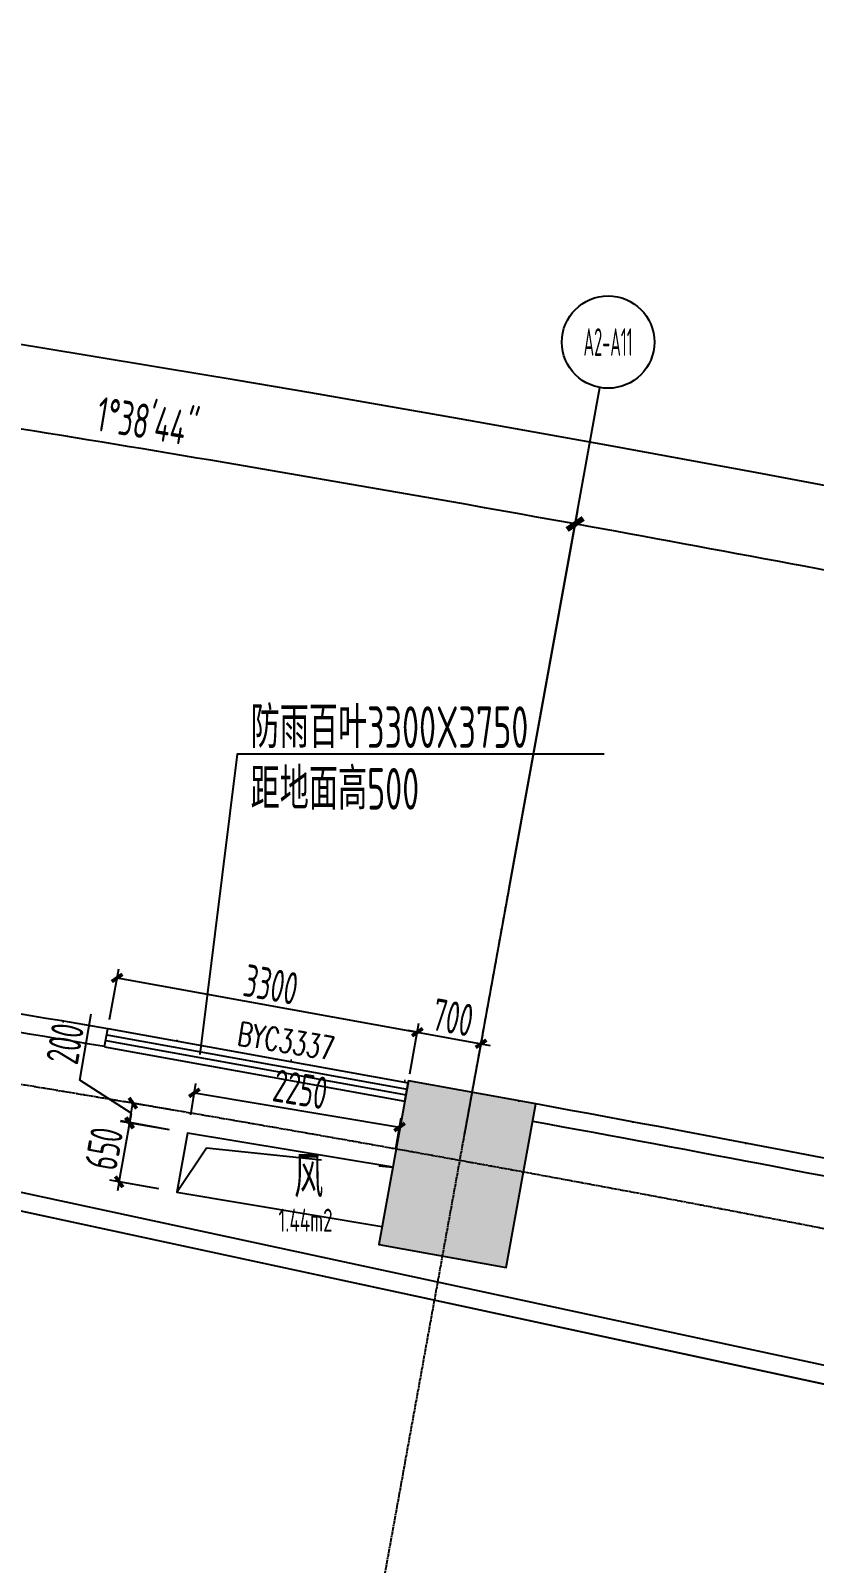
# Model space of a CAD drawing. Header units: millimetres. Extents: x 11639278 to 23698211, y -13072636 to -5537337.
# Drawn here: x 11831676 to 11840151, y -6380407 to -6363823 of the extents above; entities that cross this region are included whole.
import ezdxf
from ezdxf.enums import TextEntityAlignment as Align

# ---------------------------------------------------------------- set-up
doc = ezdxf.new("R2010")
doc.units = ezdxf.units.MM
doc.header["$LTSCALE"] = 10
for name, pattern in [('A2-RG-AXIS$0$CENTER', [2, 1.25, -0.25, 0.25, -0.25]), ('A2-RG-AXIS$0$DOTE', [2.42, 2, -0.2, 0.02, -0.2]), ('A2-RI-F1$0$DOT2', [0.125, 0, -0.125]), ('A2-RI-F1$0$HIDDEN', [0.375, 0.25, -0.125])]:
    doc.linetypes.add(name, pattern=pattern)
for name, color, linetype in [('A2-RB-F1$0$A-DIMS-100', 1, 'Continuous'), ('A2-RG-AXIS$0$A-AXIS', 1, 'Continuous'), ('A2-RG-AXIS$0$A-DIMS-100', 1, 'Continuous'), ('A2-RG-AXIS$0$A-GRID', 1, 'A2-RG-AXIS$0$CENTER'), ('A2-RG-AXIS$0$A-SYMB', 4, 'Continuous'), ('A2-RI-F1$0$A-FLOR-OTLN', 4, 'A2-RI-F1$0$DOT2'), ('A2-RI-F1$0$A-GLAZ', 140, 'Continuous'), ('A2-RI-F1$0$A-HOLE', 2, 'Continuous'), ('A2-RI-F1$0$A-SYMB', 4, 'Continuous'), ('A2-RI-F1$0$A-SYMB-AREA', 4, 'Continuous'), ('A2-RI-F1$0$A-SYMB-DOOR', 3, 'Continuous'), ('A2-RI-F1$0$A-SYMB-NAME', 4, 'Continuous'), ('A2-RI-F1$0$A-SYMB-VOID', 35, 'Continuous'), ('A2-RI-F1$0$A-WALL', 7, 'Continuous'), ('A2-RS-F1$0$A-HATH-GRAY', 8, 'Continuous'), ('A2-RS-F1$0$A-WALL-CONC', 6, 'Continuous')]:
    doc.layers.add(name, color=color, linetype=linetype)
doc.layers.add('A2-RD-F1（少）$0$A-X-AREA', color=6, linetype='Continuous', plot=False)
doc.styles.add('A2-RB-F1$0$XD2008', font='hzs.shx', dxfattribs={"width": 0.7, "bigfont": 'hztxt.shx'})
doc.styles.add('A2-RG-AXIS$0$ECADI', font='hzs.shx', dxfattribs={"width": 0.7, "bigfont": 'hztxt.shx'})
doc.styles.add('A2-RG-AXIS$0$XD2008', font='hzs.shx', dxfattribs={"width": 0.7, "bigfont": 'hztxt.shx'})
doc.styles.add('A2-RI-F1$0$ECADI', font='hzs.shx', dxfattribs={"width": 0.7, "bigfont": 'hztxt.shx'})
doc.styles.add('A2-RI-F1$0$ECADI-TXT', font='simplex.shx', dxfattribs={"bigfont": 'hztxt.shx'})
doc.dimstyles.new('A2-RB-F1$0$XD100$0', dxfattribs={"dimscale": 100, "dimtxt": 3.5, "dimasz": 1, "dimexe": 1, "dimexo": 2, "dimgap": 0.5, "dimtad": 1, "dimdec": 0, "dimdsep": 46, "dimtxsty": 'A2-RB-F1$0$XD2008', "dimblk1": 'A2-RB-F1$0$_ArchTick', "dimblk2": 'A2-RB-F1$0$_ArchTick', "dimsah": 1, "dimcen": 2.5, "dimclrt": 4, "dimaunit": 1, "dimadec": 0, "dimazin": 0, "dimtfac": 1, "dimtdec": 0, "dimtix": 1, "dimtmove": 1, "dimatfit": 3, "dimfxl": 0, "dimtolj": 1, "dimtzin": 0, "dimarcsym": 0})
doc.dimstyles.new('A2-RG-AXIS$0$XD150', dxfattribs={"dimscale": 300, "dimtxt": 2.5, "dimasz": 1.5, "dimexe": 1, "dimexo": 2, "dimgap": 0.5, "dimtad": 1, "dimdec": 0, "dimdsep": 46, "dimtxsty": 'A2-RG-AXIS$0$XD2008', "dimcen": 2.5, "dimclrt": 4, "dimaunit": 1, "dimadec": 3, "dimazin": 0, "dimtfac": 1, "dimtdec": 0, "dimtmove": 2, "dimatfit": 3, "dimfxl": 0, "dimtolj": 1, "dimtzin": 0, "dimarcsym": 0})

# ---------------------------------------------------------------- blocks, each defined once
blk = doc.blocks.new('A2-RS-F1')
at = {"layer": 'A2-RS-F1$0$A-HATH-GRAY', "ltscale": 3}
h = blk.add_hatch(color=256, dxfattribs=at)
h.paths.add_polyline_path([(11790491, -6377046), (11789491, -6377011), (11789445, -6378310), (11790445, -6378346)], flags=16)
h.paths.add_polyline_path([(11794711, -6377236), (11794112, -6377197), (11794061, -6377996), (11794660, -6378034)], flags=0)
h.paths.add_polyline_path([(11794483, -6380779), (11793885, -6380740), (11793833, -6381539), (11794432, -6381577)], flags=0)
h.paths.add_polyline_path([(11793887, -6390061), (11793288, -6390022), (11793236, -6390821), (11793835, -6390859)], flags=0)
h.paths.add_polyline_path([(11793659, -6393604), (11793060, -6393565), (11793009, -6394364), (11793607, -6394402)], flags=0)
h.paths.add_polyline_path([(11789926, -6392936), (11788927, -6392901), (11788881, -6394200), (11789880, -6394236)], flags=16)
h.paths.add_polyline_path([(11781272, -6392739), (11780272, -6392732), (11780263, -6394032), (11781263, -6394039)], flags=16)
h.paths.add_polyline_path([(11772615, -6392791), (11771616, -6392812), (11771644, -6394112), (11772644, -6394090)], flags=16)
h.paths.add_polyline_path([(11771836, -6400549, 1), (11772736, -6400549, 1)])
h.paths.add_polyline_path([(11789602, -6400664, 1), (11788702, -6400664, 1)], flags=0)
h.paths.add_polyline_path([(11797126, -6401084, 1), (11798026, -6401084, 1)], flags=0)
h.paths.add_polyline_path([(11772267, -6376895), (11771267, -6376916), (11771295, -6378216), (11772295, -6378194)], flags=16)
h.paths.add_polyline_path([(11781380, -6376840), (11780380, -6376832), (11780371, -6378133), (11781371, -6378140)], flags=16)
h.paths.add_polyline_path([(11752826, -6385566), (11752029, -6385629), (11752188, -6387623), (11752985, -6387560)], flags=17)
h.paths.add_polyline_path([(11757363, -6385213), (11756565, -6385276), (11756724, -6387270), (11757521, -6387205)], flags=17)
h.paths.add_polyline_path([(11762965, -6393141), (11763031, -6394440), (11764030, -6394389), (11763964, -6393090)])
h.paths.add_polyline_path([(11793009, -6394364), (11793607, -6394402), (11793659, -6393604), (11793060, -6393565)], flags=17)
h.paths.add_polyline_path([(11793236, -6390821), (11793835, -6390859), (11793887, -6390061), (11793288, -6390022)], flags=17)
h.paths.add_polyline_path([(11793833, -6381539), (11794432, -6381577), (11794483, -6380779), (11793885, -6380740)], flags=17)
h.paths.add_polyline_path([(11794061, -6377996), (11794660, -6378034), (11794711, -6377236), (11794112, -6377197)], flags=17)
h.paths.add_polyline_path([(11762160, -6377261), (11762226, -6378560), (11763225, -6378509), (11763159, -6377211)], flags=17)
edge = h.paths.add_edge_path(flags=16)
edge.add_arc((11772286, -6400549), 450, 0, 360)
edge = h.paths.add_edge_path(flags=16)
edge.add_arc((11789152, -6400664), 450, 0, 360)
edge = h.paths.add_edge_path()
edge.add_arc((11763857, -6400856), 450, 0, 360)
edge = h.paths.add_edge_path(flags=17)
edge.add_arc((11797576, -6401084), 450, 0, 360)
edge = h.paths.add_edge_path()
edge.add_arc((11755441, -6401404), 450, 0, 360)
h.paths.add_polyline_path([(11756756, -6377587), (11756915, -6379580), (11756117, -6379644), (11755959, -6377650)], flags=17)
h.paths.add_polyline_path([(11757323, -6394797), (11758120, -6394731), (11758001, -6393238), (11757204, -6393301)])
h.paths.add_polyline_path([(11752786, -6395149), (11753584, -6395086), (11753449, -6393391), (11752652, -6393455)])
h.paths.add_polyline_path([(11751581, -6379997), (11752378, -6379934), (11752220, -6377940), (11751422, -6378003)])
edge = h.paths.add_edge_path()
edge.add_line((11771616, -6392813), (11771644, -6394112))
edge.add_line((11771644, -6394112), (11772644, -6394090))
edge.add_line((11772644, -6394090), (11772615, -6392791))
edge.add_line((11772615, -6392791), (11771616, -6392812))
edge.add_line((11780272, -6392732), (11780263, -6394032))
edge.add_line((11780263, -6394032), (11781263, -6394039))
edge.add_line((11781263, -6394039), (11781272, -6392739))
edge.add_line((11781272, -6392739), (11780272, -6392732))
edge.add_line((11788927, -6392901), (11788881, -6394200))
edge.add_line((11788881, -6394200), (11789880, -6394236))
edge.add_line((11789880, -6394236), (11789926, -6392936))
edge.add_line((11789926, -6392936), (11788927, -6392901))
edge.add_line((11789491, -6377011), (11789445, -6378310))
edge.add_line((11789445, -6378310), (11790445, -6378346))
edge.add_line((11790445, -6378346), (11790491, -6377046))
edge.add_line((11790491, -6377046), (11789491, -6377011))
edge.add_line((11780380, -6376833), (11780371, -6378133))
edge.add_line((11780371, -6378133), (11781371, -6378140))
edge.add_line((11781371, -6378140), (11781380, -6376840))
edge.add_line((11781380, -6376840), (11780380, -6376832))
edge.add_line((11771267, -6376917), (11771295, -6378216))
edge.add_line((11771295, -6378216), (11772295, -6378194))
edge.add_line((11772295, -6378194), (11772267, -6376895))
edge.add_line((11772267, -6376895), (11771267, -6376916))
edge.add_line((11756724, -6387270), (11757521, -6387205))
edge.add_line((11756565, -6385276), (11757363, -6385213))
edge.add_line((11756565, -6385276), (11756724, -6387270))
edge.add_line((11752188, -6387623), (11752985, -6387560))
edge.add_line((11752029, -6385629), (11752826, -6385566))
edge.add_line((11752029, -6385629), (11752188, -6387623))
edge.add_line((11752826, -6385566), (11752985, -6387560))
edge.add_line((11757362, -6385205), (11757521, -6387205))
edge = h.paths.add_edge_path()
edge.add_arc((11847549, -6408655), 450, 0, 360)
h.paths.add_polyline_path([(11818747, -6372607), (11817357, -6372439), (11817139, -6374226), (11818529, -6374394)])
h.paths.add_polyline_path([(11827964, -6373889), (11826580, -6373681), (11826310, -6375461), (11827695, -6375669)])
h.paths.add_polyline_path([(11837141, -6375435), (11835763, -6375187), (11835442, -6376958), (11836820, -6377206)])
h.paths.add_polyline_path([(11814457, -6396162), (11815847, -6396332), (11816041, -6394744), (11814651, -6394573)])
h.paths.add_polyline_path([(11851385, -6401917), (11850605, -6401738), (11850371, -6402710), (11851151, -6402890)])
h.paths.add_polyline_path([(11846960, -6400859), (11846180, -6400679), (11845946, -6401652), (11846725, -6401831)])
h.paths.add_polyline_path([(11841338, -6400630), (11839968, -6400341), (11840298, -6398776), (11841668, -6399064)])
h.paths.add_polyline_path([(11831506, -6398704), (11832883, -6398953), (11833168, -6397379), (11831791, -6397129)])
h.paths.add_polyline_path([(11823000, -6397310), (11824384, -6397520), (11824624, -6395938), (11823240, -6395728)])
h.paths.add_polyline_path([(11806985, -6395311), (11806189, -6395237), (11806300, -6394042), (11807096, -6394116)])
h.paths.add_polyline_path([(11800592, -6394829), (11801191, -6394867), (11801242, -6394069), (11800643, -6394030)])
h.paths.add_polyline_path([(11793009, -6394364), (11793607, -6394402), (11793659, -6393604), (11793060, -6393565)], flags=17)
h.paths.add_polyline_path([(11800820, -6391286), (11801419, -6391324), (11801470, -6390526), (11800871, -6390487)])
h.paths.add_polyline_path([(11793236, -6390821), (11793835, -6390859), (11793887, -6390061), (11793288, -6390022)], flags=17)
h.paths.add_polyline_path([(11853037, -6395064), (11853271, -6394091), (11852492, -6393912), (11852257, -6394884)])
h.paths.add_polyline_path([(11854912, -6387286), (11855146, -6386314), (11854366, -6386134), (11854132, -6387107)])
h.paths.add_polyline_path([(11846269, -6377243), (11844899, -6376956), (11844527, -6378717), (11845898, -6379005)])
h.paths.add_polyline_path([(11848612, -6394005), (11848846, -6393033), (11848067, -6392853), (11847832, -6393825)])
h.paths.add_polyline_path([(11850486, -6386227), (11850721, -6385255), (11849941, -6385076), (11849707, -6386048)])
h.paths.add_polyline_path([(11843712, -6384523), (11844299, -6384647), (11844423, -6384060), (11843836, -6383936)])
h.paths.add_polyline_path([(11842062, -6392351), (11842649, -6392475), (11842773, -6391888), (11842185, -6391764)])
h.paths.add_polyline_path([(11808357, -6373042), (11808955, -6373098), (11809029, -6372301), (11808432, -6372246)])
h.paths.add_polyline_path([(11793833, -6381539), (11794432, -6381577), (11794483, -6380779), (11793885, -6380740)], flags=17)
h.paths.add_polyline_path([(11801417, -6382005), (11802015, -6382043), (11802067, -6381245), (11801468, -6381206)])
h.paths.add_polyline_path([(11801644, -6378462), (11802243, -6378500), (11802294, -6377702), (11801696, -6377663)])
h.paths.add_polyline_path([(11794061, -6377996), (11794660, -6378034), (11794711, -6377236), (11794112, -6377197)], flags=17)
h.paths.add_polyline_path([(11808460, -6379480), (11807664, -6379406), (11807775, -6378211), (11808572, -6378285)])
edge = h.paths.add_edge_path(flags=16)
edge.add_arc((11772286, -6400549), 450, 0, 360)
edge = h.paths.add_edge_path(flags=17)
edge.add_arc((11789152, -6400664), 450, 0, 360)
edge = h.paths.add_edge_path(flags=17)
edge.add_arc((11797576, -6401084), 450, 0, 360)
edge = h.paths.add_edge_path()
edge.add_arc((11805984, -6401746), 450, 0, 360)
edge = h.paths.add_edge_path()
edge.add_arc((11814369, -6402649), 450, 0, 360)
edge = h.paths.add_edge_path()
edge.add_arc((11822726, -6403793), 450, 0, 360)
edge = h.paths.add_edge_path()
edge.add_arc((11831046, -6405176), 450, 0, 360)
edge = h.paths.add_edge_path()
edge.add_arc((11839323, -6406797), 450, 0, 360)
edge = h.paths.add_edge_path(flags=17)
edge.add_line((11771616, -6392813), (11771644, -6394112))
edge.add_line((11771644, -6394112), (11772644, -6394090))
edge.add_line((11772644, -6394090), (11772615, -6392791))
edge.add_line((11772615, -6392791), (11771616, -6392812))
edge.add_line((11780272, -6392732), (11780263, -6394032))
edge.add_line((11780263, -6394032), (11781263, -6394039))
edge.add_line((11781263, -6394039), (11781272, -6392739))
edge.add_line((11781272, -6392739), (11780272, -6392732))
edge.add_line((11788927, -6392901), (11788881, -6394200))
edge.add_line((11788881, -6394200), (11789880, -6394236))
edge.add_line((11789880, -6394236), (11789926, -6392936))
edge.add_line((11789926, -6392936), (11788927, -6392901))
edge.add_line((11789491, -6377011), (11789445, -6378310))
edge.add_line((11789445, -6378310), (11790445, -6378346))
edge.add_line((11790445, -6378346), (11790491, -6377046))
edge.add_line((11790491, -6377046), (11789491, -6377011))
edge.add_line((11780380, -6376833), (11780371, -6378133))
edge.add_line((11780371, -6378133), (11781371, -6378140))
edge.add_line((11781371, -6378140), (11781380, -6376840))
edge.add_line((11781380, -6376840), (11780380, -6376832))
edge.add_line((11771267, -6376917), (11771295, -6378216))
edge.add_line((11771295, -6378216), (11772295, -6378194))
edge.add_line((11772295, -6378194), (11772267, -6376895))
edge.add_line((11772267, -6376895), (11771267, -6376916))
edge = h.paths.add_edge_path()
edge.add_arc((11780720, -6400485), 450, 0, 360)
at = {"layer": 'A2-RS-F1$0$A-WALL-CONC', "ltscale": 3}
blk.add_lwpolyline([(11837141, -6375435), (11835763, -6375187), (11835442, -6376958), (11836820, -6377206), (11837141, -6375435)], dxfattribs=at)
blk = doc.blocks.new('A2-RI-F1$0$5erhfh')
at = {"layer": 'A2-RI-F1$0$A-SYMB-AREA', "style": 'A2-RI-F1$0$ECADI', "width": 0.7}
blk.add_attdef('340M2', text='', height=2.5, dxfattribs=at).set_placement((0, 1.25), align=Align.MIDDLE_LEFT)
at = {"layer": 'A2-RI-F1$0$A-SYMB-NAME', "style": 'A2-RI-F1$0$ECADI', "width": 0.7}
blk.add_attdef('CHINESENAME', (-12.29, 3.09), '', height=4.5, dxfattribs=at)
blk = doc.blocks.new('A2-RI-F1$0$ECADI-TAG-DOOR')
blk = doc.blocks.new('A2-RI-F1')
at = {"layer": 'A2-RI-F1$0$A-FLOR-OTLN', "ltscale": 1000}
blk.add_lwpolyline([(11814764.2, -6394127.4), (11817357.4, -6372440.5, -0.0249426), (11849205.6, -6377886.4), (11848159.2, -6382228.1), (11851284.2, -6382919.5), (11850720.9, -6385256.6), (11855146, -6386315.4), (11851150.8, -6402891.1), (11849876.5, -6402592.9), (11848102.5, -6409766.8, 0.0804175), (11754733.7, -6402413.9), (11754132.4, -6395046.4), (11752786.4, -6395150.9), (11751422.5, -6378004.8), (11756208, -6377631.7), (11756045.3, -6375586.8, -0.0389379), (11805715.9, -6375922.1), (11805966.1, -6372030.7, -0.0060163), (11817268.4, -6373184.4, -0.0060163)], format="xyb", dxfattribs=at)
at = {"layer": 'A2-RI-F1$0$A-GLAZ'}
blk.add_line((11835723.3, -6375405.5), (11835763.1, -6375185.4), dxfattribs=at)
for points in [[(11832499.2, -6374689.8), (11835746.4, -6375277.6)], [(11832511.7, -6374620.9), (11835758.9, -6375208.7)], [(11832476, -6374817.7), (11835723.3, -6375405.5)], [(11832488.5, -6374748.8), (11835735.7, -6375336.6)]]:
    blk.add_lwpolyline(points, dxfattribs=at)
at = {"layer": 'A2-RI-F1$0$A-HOLE'}
blk.add_lwpolyline([(11835593.6, -6376121.7), (11833373.9, -6375752.3), (11833258.1, -6376391.9), (11835475, -6376760.9)], dxfattribs=at)
at = {"layer": 'A2-RI-F1$0$A-SYMB'}
blk.add_lwpolyline([(11837879.8, -6371650.3), (11833909.8, -6371650.3), (11833505.7, -6374902.5)], dxfattribs=at)
at = {"layer": 'A2-RI-F1$0$A-SYMB-VOID', "linetype": 'A2-RI-F1$0$HIDDEN', "ltscale": 500}
blk.add_lwpolyline([(11833258.1, -6376391.9), (11833577, -6375910.7), (11835593.6, -6376121.9)], dxfattribs=at)
at = {"layer": 'A2-RI-F1$0$A-WALL'}
for p, q in [((11821621.6, -6374245.3), (11842100.3, -6378659.8)), ((11821541.3, -6374432.6), (11842211, -6378888.3)), ((11832476.4, -6374815.9), (11832511.3, -6374622.7)), ((11835593.6, -6376121.9), (11835442.2, -6376958.2))]:
    blk.add_line(p, q, dxfattribs=at)
for centre, radius, start, end in [((11778730.7, -6694178.7), 324050, 80.446764, 82.357717), ((11779072.6, -6693471.9), 323100, 80.486184, 82.353008), ((11778730.7, -6694178.7), 324050, 77.438857, 79.615732), ((11779072.6, -6693471.9), 323100, 77.755808, 79.652705)]:
    blk.add_arc(centre, radius, start, end, dxfattribs=at)
blk.add_blockref('A2-RS-F1', (0, 0))
ref = blk.add_blockref('A2-RI-F1$0$5erhfh', (11835284.2, -6371893.2), dxfattribs=dict(xscale=100, yscale=100, zscale=100))
ref.add_attrib('CHINESENAME', '防雨百叶3300X3750', (11834055, -6371584.5), dxfattribs={"layer": 'A2-RI-F1$0$A-SYMB-NAME', "height": 450, "style": 'A2-RI-F1$0$ECADI', "width": 0.7})
ref = blk.add_blockref('A2-RI-F1$0$5erhfh', (11835284.2, -6372560.7), dxfattribs=dict(xscale=100, yscale=100, zscale=100))
ref.add_attrib('CHINESENAME', '距地面高500', (11834055, -6372252), dxfattribs={"layer": 'A2-RI-F1$0$A-SYMB-NAME', "height": 450, "style": 'A2-RI-F1$0$ECADI', "width": 0.7})
ref = blk.add_blockref('A2-RI-F1$0$5erhfh', (11835755.3, -6376757.8), dxfattribs=dict(xscale=100, yscale=100, zscale=100))
ref.add_attrib('340M2', '1.44m2', (11834356.3, -6376819.2), dxfattribs={"layer": 'A2-RI-F1$0$A-SYMB-AREA', "height": 250, "style": 'A2-RI-F1$0$ECADI', "width": 0.7})
ref.add_attrib('CHINESENAME', '风', (11834526.2, -6376449), dxfattribs={"layer": 'A2-RI-F1$0$A-SYMB-NAME', "height": 450, "style": 'A2-RI-F1$0$ECADI', "width": 0.7})
at = {"layer": 'A2-RI-F1$0$A-SYMB-DOOR'}
ref = blk.add_blockref('A2-RI-F1$0$ECADI-TAG-DOOR', (11833913.6, -6375529.8, -333.3), dxfattribs=dict(at, xscale=100.0000000007505, yscale=100.0000000007505, zscale=100.0000000007505, rotation=350.6834897648808))
ref.add_attrib('门窗主编号2', 'BYC3337', (11833901.5, -6374793.9), dxfattribs={"height": 250, "rotation": 350.68349, "style": 'A2-RI-F1$0$ECADI-TXT', "width": 0.7})
blk = doc.blocks.new('A2-RG-AXIS$0$ECADI-TAG-GRID')
at = {"color": 13}
blk.add_circle((0, 0), 5, dxfattribs=at)
at = {"style": 'A2-RG-AXIS$0$ECADI', "width": 0.7}
blk.add_attdef('GRID', text='', height=5, dxfattribs=at).set_placement((0, 0), align=Align.MIDDLE)
blk = doc.blocks.new('A2-RG-AXIS$0$_ArchTick')
at = {"color": 0, "linetype": 'ByBlock', "const_width": 0.4}
blk.add_lwpolyline([(-0.5, -0.5), (0.5, 0.5)], dxfattribs=at)
blk = doc.blocks.new('*D750')
at = {"layer": 'A2-RG-AXIS$0$A-DIMS-100', "color": 0, "lineweight": -2, "ltscale": 3, "transparency": 16777216}
for p, q in [((11753070, -6371598), (11752455, -6363872)), ((11854556, -6379588), (11856371, -6372053))]:
    blk.add_line(p, q, dxfattribs=at)
blk.add_arc((11778731, -6694179), 331200, 76.44866, 94.54827, dxfattribs=at)
at = {"layer": 'Defpoints', "color": 0, "ltscale": 3, "transparency": 16777216}
for p in [(11822065, -6365826), (11753093, -6371897), (11854485, -6379879), (11778731, -6694179)]:
    blk.add_point(p, dxfattribs=at)
at = {"layer": 'A2-RG-AXIS$0$A-DIMS-100', "color": 0, "lineweight": -2, "ltscale": 3, "transparency": 16777216, "xscale": 150, "yscale": 150, "zscale": 150}
for p, rotation in [((11752467, -6364022), 184.5482656226652), ((11856336, -6372199), 346.4486630674553)]:
    blk.add_blockref('A2-RG-AXIS$0$_ArchTick', p, dxfattribs=dict(at, rotation=rotation))
at = {"layer": 'A2-RG-AXIS$0$A-DIMS-100', "color": 4, "ltscale": 3, "transparency": 16777216, "insert": (11804749, -6363703), "char_height": 375, "attachment_point": 5, "rotation": 355.4985, "style": 'A2-RG-AXIS$0$XD2008'}
blk.add_mtext('\\A1;18°5\'59"', dxfattribs=at)
blk = doc.blocks.new('*D798')
at = {"layer": 'A2-RG-AXIS$0$A-DIMS-100', "color": 0, "lineweight": -2, "ltscale": 3, "transparency": 16777216}
for p, q in [((11836372, -6375754), (11837592, -6369013)), ((11845491, -6377540), (11846904, -6370837))]:
    blk.add_line(p, q, dxfattribs=at)
blk.add_arc((11778731, -6694179), 330300, 78.09408, 79.7395, dxfattribs=at)
at = {"layer": 'Defpoints', "color": 0, "ltscale": 3, "transparency": 16777216}
for p in [(11843776, -6370347), (11836318, -6376049), (11845429, -6377834), (11778731, -6694179)]:
    blk.add_point(p, dxfattribs=at)
at = {"layer": 'A2-RG-AXIS$0$A-DIMS-100', "color": 0, "lineweight": -2, "ltscale": 3, "transparency": 16777216, "xscale": 150, "yscale": 150, "zscale": 150}
for p, rotation in [((11837565, -6369161), 169.739497816377), ((11846873, -6370984), 348.0940794046441)]:
    blk.add_blockref('A2-RG-AXIS$0$_ArchTick', p, dxfattribs=dict(at, rotation=rotation))
at = {"layer": 'A2-RG-AXIS$0$A-DIMS-100', "color": 4, "ltscale": 3, "transparency": 16777216, "insert": (11842283, -6369746), "char_height": 375, "attachment_point": 5, "rotation": 348.9168, "style": 'A2-RG-AXIS$0$XD2008'}
blk.add_mtext('\\A1;1°38\'44"', dxfattribs=at)
blk = doc.blocks.new('*D802')
at = {"layer": 'A2-RG-AXIS$0$A-DIMS-100', "color": 0, "lineweight": -2, "ltscale": 3, "transparency": 16777216}
for p, q in [((11827205, -6374230), (11828231, -6367457)), ((11836372, -6375754), (11837592, -6369013))]:
    blk.add_line(p, q, dxfattribs=at)
blk.add_arc((11778731, -6694179), 330300, 79.7395, 81.38492, dxfattribs=at)
at = {"layer": 'Defpoints', "color": 0, "ltscale": 3, "transparency": 16777216}
for p in [(11834451, -6368613), (11827160, -6374527), (11836318, -6376049), (11778731, -6694179)]:
    blk.add_point(p, dxfattribs=at)
at = {"layer": 'A2-RG-AXIS$0$A-DIMS-100', "color": 0, "lineweight": -2, "ltscale": 3, "transparency": 16777216, "xscale": 150, "yscale": 150, "zscale": 150}
for p, rotation in [((11828208, -6367606), 171.3849162218802), ((11837565, -6369161), 349.7394978101465)]:
    blk.add_blockref('A2-RG-AXIS$0$_ArchTick', p, dxfattribs=dict(at, rotation=rotation))
at = {"layer": 'A2-RG-AXIS$0$A-DIMS-100', "color": 4, "ltscale": 3, "transparency": 16777216, "insert": (11832941, -6368055), "char_height": 375, "attachment_point": 5, "rotation": 350.5622, "style": 'A2-RG-AXIS$0$XD2008'}
blk.add_mtext('\\A1;1°38\'44"', dxfattribs=at)
blk = doc.blocks.new('A2-RB-F1$0$_ArchTick')
at = {"color": 0, "linetype": 'ByBlock', "const_width": 0.4}
blk.add_lwpolyline([(-0.5, -0.5), (0.5, 0.5)], dxfattribs=at)
blk = doc.blocks.new('*D1616')
at = {"layer": 'A2-RB-F1$0$A-DIMS-100', "color": 0, "lineweight": -2, "transparency": 16777216}
for p, q in [((11832748, -6375639), (11832766, -6375541)), ((11832633, -6376279), (11832748, -6375639)), ((11833177, -6375717), (11832650, -6375621)), ((11833061, -6376356), (11832534, -6376261)), ((11832633, -6376279), (11832615, -6376377))]:
    blk.add_line(p, q, dxfattribs=at)
at = {"layer": 'Defpoints', "color": 0, "transparency": 16777216}
for p in [(11832748, -6375639), (11833374, -6375752), (11833258, -6376392)]:
    blk.add_point(p, dxfattribs=at)
at = {"layer": 'A2-RB-F1$0$A-DIMS-100', "color": 0, "lineweight": -2, "transparency": 16777216, "xscale": 100, "yscale": 100, "zscale": 100}
for p, rotation in [((11832748, -6375639), 259.739499916916), ((11832633, -6376279), 79.73949991691603)]:
    blk.add_blockref('A2-RB-F1$0$_ArchTick', p, dxfattribs=dict(at, rotation=rotation))
at = {"layer": 'A2-RB-F1$0$A-DIMS-100', "color": 4, "transparency": 16777216, "insert": (11832469, -6375919), "char_height": 350, "attachment_point": 5, "rotation": 79.7395, "style": 'A2-RB-F1$0$XD2008'}
blk.add_mtext('\\A1;650', dxfattribs=at)
blk = doc.blocks.new('*D1617')
at = {"layer": 'A2-RB-F1$0$A-DIMS-100', "color": 0, "lineweight": -2, "transparency": 16777216}
for p, q in [((11833407, -6375555), (11833463, -6375217)), ((11833447, -6375316), (11835666, -6375686)), ((11835626, -6375924), (11835683, -6375587))]:
    blk.add_line(p, q, dxfattribs=at)
at = {"layer": 'Defpoints', "color": 0, "transparency": 16777216}
for p in [(11835666, -6375686), (11833374, -6375752), (11835594, -6376122)]:
    blk.add_point(p, dxfattribs=at)
at = {"layer": 'A2-RB-F1$0$A-DIMS-100', "color": 0, "lineweight": -2, "transparency": 16777216, "xscale": 100, "yscale": 100, "zscale": 100}
for p, rotation in [((11833447, -6375316), 170.5511727453971), ((11835666, -6375686), 350.5511727453971)]:
    blk.add_blockref('A2-RB-F1$0$_ArchTick', p, dxfattribs=dict(at, rotation=rotation))
at = {"layer": 'A2-RB-F1$0$A-DIMS-100', "color": 4, "transparency": 16777216, "insert": (11834593, -6375279), "char_height": 350, "attachment_point": 5, "rotation": 350.5512, "style": 'A2-RB-F1$0$XD2008'}
blk.add_mtext('\\A1;2250', dxfattribs=at)
blk = doc.blocks.new('*D1634')
at = {"layer": 'A2-RB-F1$0$A-DIMS-100', "color": 0, "lineweight": -2, "transparency": 16777216}
for p, q in [((11832208, -6375181), (11832331, -6374461)), ((11832763, -6375536), (11832208, -6375181)), ((11833214, -6375503), (11832683, -6375411)), ((11832744, -6375644), (11832781, -6375428)), ((11833177, -6375718), (11832646, -6375627))]:
    blk.add_line(p, q, dxfattribs=at)
at = {"layer": 'Defpoints', "color": 0, "transparency": 16777216}
for p in [(11832781, -6375428), (11833411, -6375536), (11833374, -6375752)]:
    blk.add_point(p, dxfattribs=at)
at = {"layer": 'A2-RB-F1$0$A-DIMS-100', "color": 0, "lineweight": -2, "transparency": 16777216, "xscale": 100, "yscale": 100, "zscale": 100}
for p, rotation in [((11832781, -6375428), 80.26266574887535), ((11832744, -6375644), 260.2626657488754)]:
    blk.add_blockref('A2-RB-F1$0$_ArchTick', p, dxfattribs=dict(at, rotation=rotation))
at = {"layer": 'A2-RB-F1$0$A-DIMS-100', "color": 4, "transparency": 16777216, "insert": (11832048, -6374783), "char_height": 350, "attachment_point": 5, "rotation": 80.2627, "style": 'A2-RB-F1$0$XD2008'}
blk.add_mtext('\\A1;200', dxfattribs=at)
blk = doc.blocks.new('*D1329')
at = {"layer": 'A2-RB-F1$0$A-DIMS-100', "color": 0, "lineweight": -2, "transparency": 16777216}
for p, q in [((11832529, -6374522), (11832629, -6373974)), ((11832611, -6374073), (11835858, -6374660)), ((11835777, -6375110), (11835876, -6374562))]:
    blk.add_line(p, q, dxfattribs=at)
at = {"layer": 'Defpoints', "color": 0, "transparency": 16777216}
for p in [(11832494, -6374719), (11835858, -6374660), (11835741, -6375307)]:
    blk.add_point(p, dxfattribs=at)
at = {"layer": 'A2-RB-F1$0$A-DIMS-100', "color": 0, "lineweight": -2, "transparency": 16777216, "xscale": 100, "yscale": 100, "zscale": 100}
for p, rotation in [((11832611, -6374073), 169.7394999171078), ((11835858, -6374660), 349.7394999171077)]:
    blk.add_blockref('A2-RB-F1$0$_ArchTick', p, dxfattribs=dict(at, rotation=rotation))
at = {"layer": 'A2-RB-F1$0$A-DIMS-100', "color": 4, "transparency": 16777216, "insert": (11834275, -6374145), "char_height": 350, "attachment_point": 5, "rotation": 349.7395, "style": 'A2-RB-F1$0$XD2008'}
blk.add_mtext('\\A1;3300', dxfattribs=at)
blk = doc.blocks.new('*D1330')
at = {"layer": 'A2-RB-F1$0$A-DIMS-100', "color": 0, "lineweight": -2, "transparency": 16777216}
for p, q in [((11835858, -6374660), (11835760, -6374643)), ((11835777, -6375110), (11835876, -6374562)), ((11835858, -6374660), (11836547, -6374785)), ((11836465, -6375235), (11836565, -6374687)), ((11836547, -6374785), (11836645, -6374803))]:
    blk.add_line(p, q, dxfattribs=at)
at = {"layer": 'Defpoints', "color": 0, "transparency": 16777216}
for p in [(11836547, -6374785), (11835741, -6375307), (11836430, -6375432)]:
    blk.add_point(p, dxfattribs=at)
at = {"layer": 'A2-RB-F1$0$A-DIMS-100', "color": 0, "lineweight": -2, "transparency": 16777216, "xscale": 100, "yscale": 100, "zscale": 100}
for p, rotation in [((11835858, -6374660), 349.7394978101684), ((11836547, -6374785), 169.7394978101684)]:
    blk.add_blockref('A2-RB-F1$0$_ArchTick', p, dxfattribs=dict(at, rotation=rotation))
at = {"layer": 'A2-RB-F1$0$A-DIMS-100', "color": 4, "transparency": 16777216, "insert": (11836243, -6374501), "char_height": 350, "attachment_point": 5, "rotation": 349.7395, "style": 'A2-RB-F1$0$XD2008'}
blk.add_mtext('\\A1;700', dxfattribs=at)
blk = doc.blocks.new('A2-RD-F1（少）')
at = {"layer": 'A2-RD-F1（少）$0$A-X-AREA'}
blk.add_lwpolyline([(11817993, -6394626, -0.114889), (11821541, -6374433), (11841909, -6378823), (11842195, -6378240, -0.002158), (11844919, -6378799), (11844373, -6381389), (11844373, -6381389), (11841164, -6396608), (11844327, -6397273), (11843788, -6399510), (11838007, -6398294), (11837958, -6397417), (11817993, -6394626)], format="xyb", dxfattribs=at)
blk = doc.blocks.new('A2-RG-AXIS')
at = {"layer": 'A2-RG-AXIS$0$A-AXIS', "ltscale": 3}
blk.add_line((11836852.5, -6373096.9), (11837832.2, -6367684.8), dxfattribs=at)
at = {"layer": 'A2-RG-AXIS$0$A-GRID', "linetype": 'A2-RG-AXIS$0$DOTE'}
blk.add_line((11829692, -6412654), (11836852.5, -6373096.9), dxfattribs=at)
for radius in [323300, 316700]:
    blk.add_arc((11778730.7, -6694178.7), radius, 75.589285, 95.407644, dxfattribs=at)
at = {"layer": 'A2-RG-AXIS$0$A-SYMB'}
ref = blk.add_blockref('A2-RG-AXIS$0$ECADI-TAG-GRID', (11837921.3, -6367192.8), dxfattribs=dict(at, xscale=100, yscale=100, zscale=100))
ref.add_attrib('GRID', 'A2-A11', dxfattribs={"layer": '0', "extrusion": (0, 0, -1), "height": 300, "style": 'A2-RG-AXIS$0$ECADI', "text_generation_flag": 2, "width": 0.5}).set_placement((-11837921.3, -6367192.8), align=Align.MIDDLE)
at = {"layer": 'A2-RG-AXIS$0$A-DIMS-100', "ltscale": 3}
for base, p1, p2, picture, middle in [((11822064.9, -6365825.9), (11854485.2, -6379879.3), (11753093.4, -6371896.8), '*D750', (11804748.6, -6363703.1)), ((11834451.1, -6368612.6), (11827159.6, -6374526.5), (11836318.2, -6376048.9), '*D802', (11832941.1, -6368055.4)), ((11843776.4, -6370346.8), (11845429.2, -6377833.7), (11836318.2, -6376048.9), '*D798', (11842283.1, -6369746.5))]:
    dim = blk.add_angular_dim_3p(base=base, center=(11778730.7, -6694178.7), p1=p1, p2=p2, dimstyle='A2-RG-AXIS$0$XD150', override={"dimscale": 150, "dimasz": 1, "dimblk": 'A2-RG-AXIS$0$_ArchTick', "dimadec": 4}, dxfattribs=at)
    dim.commit()
    dim.dimension.update_dxf_attribs({"geometry": picture, "text_midpoint": middle})
blk = doc.blocks.new('A2-RB-F1')
at = {"layer": 'A2-RB-F1$0$A-DIMS-100'}
for p1, p2, distance, picture, middle in [((11832493.8, -6374719.3), (11835741.1, -6375307.1), 657.1, '*D1329', (11834274.6, -6374145.2)), ((11835741.1, -6375307.1), (11836429.9, -6375431.8), 657.1, '*D1330', (11836242.6, -6374501.4)), ((11833373.9, -6375752.3), (11835593.6, -6376121.7), 442.2, '*D1617', (11834593.3, -6375278.9)), ((11833258.1, -6376391.9), (11833373.9, -6375752.3), 635.8, '*D1616', (11832469, -6375918.8))]:
    dim = blk.add_aligned_dim(p1=p1, p2=p2, distance=distance, dimstyle='A2-RB-F1$0$XD100$0', dxfattribs=at)
    dim.commit()
    dim.dimension.update_dxf_attribs({"geometry": picture, "text_midpoint": middle})
dim = blk.add_linear_dim(base=(11832781.4, -6375428.3), p1=(11833373.9, -6375752.3), p2=(11833411, -6375536.4), angle=80.26267, text='200', dimstyle='A2-RB-F1$0$XD100$0', dxfattribs=at)
dim.commit()
dim.dimension.update_dxf_attribs({"geometry": '*D1634', "text_midpoint": (11832216, -6375131.5), "dimtype": 129})

msp = doc.modelspace()

# ---------------------------------------------------------------- block references
for name in ['A2-RI-F1', 'A2-RB-F1', 'A2-RG-AXIS', 'A2-RD-F1（少）']:
    msp.add_blockref(name, (0, 0))

doc.saveas('drawing.dxf')
